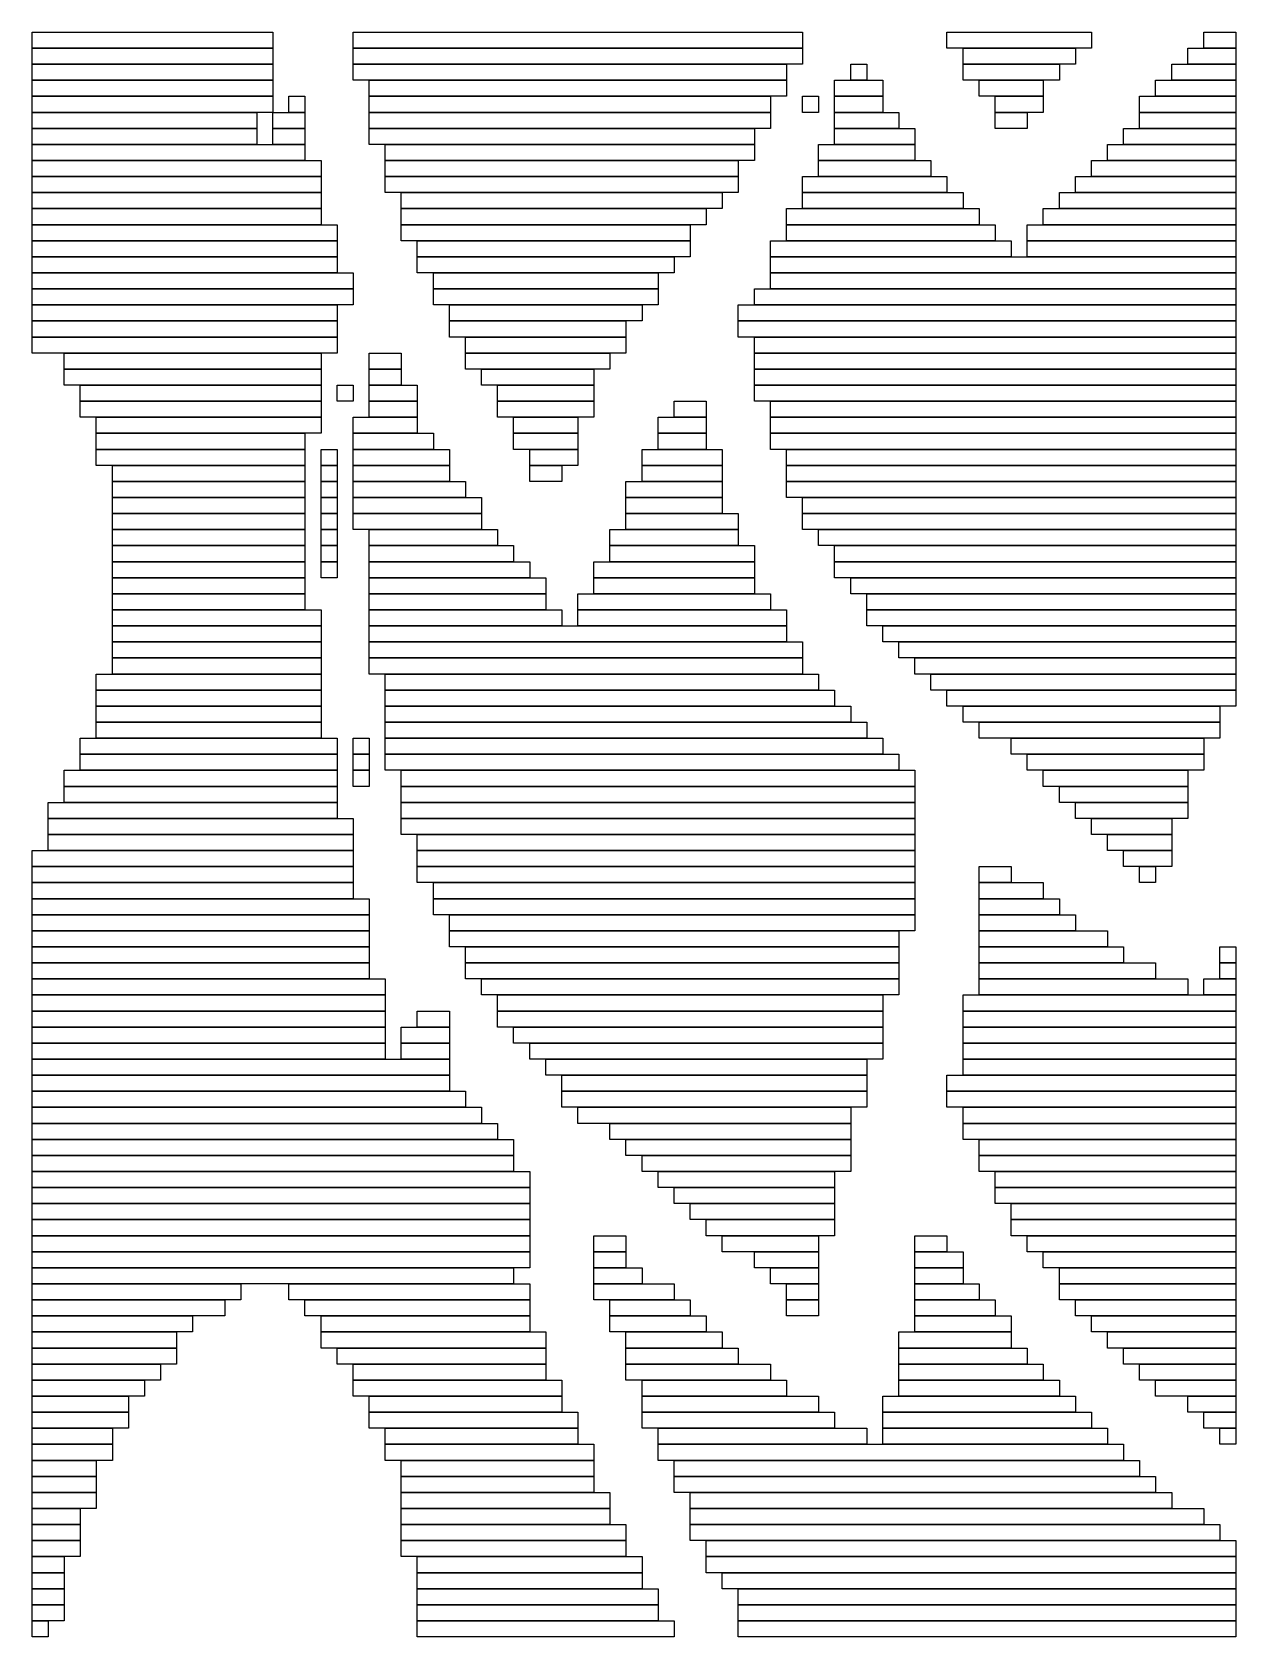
# Model space of a CAD drawing. Extents: x 474 to 549, y 462 to 562.
import ezdxf

# ---------------------------------------------------------------- set-up
doc = ezdxf.new("R2010")
doc.units = 0

msp = doc.modelspace()

# ---------------------------------------------------------------- linework, layer by layer
for p, q in [((474, 562), (489, 562)), ((474, 561), (474, 562)), ((489, 562), (489, 561)), ((494, 562), (522, 562)), ((494, 561), (494, 562)), ((522, 562), (522, 561)), ((531, 562), (540, 562)), ((531, 561), (531, 562)), ((540, 562), (540, 561)), ((547, 562), (549, 562)), ((547, 561), (547, 562)), ((549, 562), (549, 561)), ((489, 561), (474, 561)), ((474, 561), (489, 561)), ((474, 560), (474, 561)), ((489, 561), (489, 560)), ((522, 561), (494, 561)), ((494, 561), (522, 561)), ((494, 560), (494, 561)), ((522, 561), (522, 560)), ((540, 561), (531, 561)), ((532, 561), (539, 561)), ((532, 560), (532, 561)), ((539, 561), (539, 560)), ((546, 561), (549, 561)), ((546, 560), (546, 561)), ((549, 561), (547, 561)), ((549, 561), (549, 560)), ((489, 560), (474, 560)), ((474, 560), (489, 560)), ((474, 559), (474, 560)), ((489, 560), (489, 559)), ((522, 560), (494, 560)), ((494, 560), (521, 560)), ((494, 559), (494, 560)), ((521, 560), (521, 559)), ((525, 560), (526, 560)), ((525, 559), (525, 560)), ((526, 560), (526, 559)), ((539, 560), (532, 560)), ((532, 560), (538, 560)), ((532, 559), (532, 560)), ((538, 560), (538, 559)), ((545, 560), (549, 560)), ((545, 559), (545, 560)), ((549, 560), (546, 560)), ((549, 560), (549, 559)), ((489, 559), (474, 559)), ((474, 559), (489, 559)), ((474, 558), (474, 559)), ((489, 559), (489, 558)), ((521, 559), (494, 559)), ((495, 559), (521, 559)), ((495, 558), (495, 559)), ((521, 559), (521, 558)), ((524, 559), (527, 559)), ((524, 558), (524, 559)), ((526, 559), (525, 559)), ((527, 559), (527, 558)), ((538, 559), (532, 559)), ((533, 559), (537, 559)), ((533, 558), (533, 559)), ((537, 559), (537, 558)), ((544, 559), (549, 559)), ((544, 558), (544, 559)), ((549, 559), (545, 559)), ((549, 559), (549, 558)), ((489, 558), (474, 558)), ((474, 558), (489, 558)), ((474, 557), (474, 558)), ((489, 558), (489, 557)), ((490, 558), (491, 558)), ((490, 557), (490, 558)), ((491, 558), (491, 557)), ((521, 558), (495, 558)), ((495, 558), (520, 558)), ((495, 557), (495, 558)), ((520, 558), (520, 557)), ((522, 558), (523, 558)), ((522, 557), (522, 558)), ((523, 558), (523, 557)), ((527, 558), (524, 558)), ((524, 558), (527, 558)), ((524, 557), (524, 558)), ((527, 558), (527, 557)), ((537, 558), (533, 558)), ((534, 558), (537, 558)), ((534, 557), (534, 558)), ((537, 558), (537, 557)), ((543, 558), (549, 558)), ((543, 557), (543, 558)), ((549, 558), (544, 558)), ((549, 558), (549, 557)), ((489, 557), (474, 557)), ((474, 557), (488, 557)), ((474, 556), (474, 557)), ((488, 557), (488, 556)), ((489, 557), (491, 557)), ((489, 556), (489, 557)), ((491, 557), (490, 557)), ((491, 557), (491, 556)), ((520, 557), (495, 557)), ((495, 557), (520, 557)), ((495, 556), (495, 557)), ((520, 557), (520, 556)), ((523, 557), (522, 557)), ((527, 557), (524, 557)), ((524, 557), (528, 557)), ((524, 556), (524, 557)), ((528, 557), (528, 556)), ((537, 557), (534, 557)), ((534, 557), (536, 557)), ((534, 556), (534, 557)), ((536, 557), (536, 556)), ((549, 557), (543, 557)), ((543, 557), (549, 557)), ((543, 556), (543, 557)), ((549, 557), (549, 556)), ((488, 556), (474, 556)), ((474, 556), (488, 556)), ((474, 555), (474, 556)), ((488, 556), (488, 555)), ((491, 556), (489, 556)), ((489, 556), (491, 556)), ((489, 555), (489, 556)), ((491, 556), (491, 555)), ((520, 556), (495, 556)), ((495, 556), (519, 556)), ((495, 555), (495, 556)), ((519, 556), (519, 555)), ((528, 556), (524, 556)), ((524, 556), (529, 556)), ((524, 555), (524, 556)), ((529, 556), (529, 555)), ((536, 556), (534, 556)), ((542, 556), (549, 556)), ((542, 555), (542, 556)), ((549, 556), (543, 556)), ((549, 556), (549, 555)), ((488, 555), (474, 555)), ((474, 555), (491, 555)), ((474, 554), (474, 555)), ((491, 555), (489, 555)), ((491, 555), (491, 554)), ((519, 555), (495, 555)), ((496, 555), (519, 555)), ((496, 554), (496, 555)), ((519, 555), (519, 554)), ((523, 555), (529, 555)), ((523, 554), (523, 555)), ((529, 555), (524, 555)), ((529, 555), (529, 554)), ((541, 555), (549, 555)), ((541, 554), (541, 555)), ((549, 555), (542, 555)), ((549, 555), (549, 554)), ((491, 554), (474, 554)), ((474, 554), (492, 554)), ((474, 553), (474, 554)), ((492, 554), (492, 553)), ((519, 554), (496, 554)), ((496, 554), (518, 554)), ((496, 553), (496, 554)), ((518, 554), (518, 553)), ((529, 554), (523, 554)), ((523, 554), (530, 554)), ((523, 553), (523, 554)), ((530, 554), (530, 553)), ((540, 554), (549, 554)), ((540, 553), (540, 554)), ((549, 554), (541, 554)), ((549, 554), (549, 553)), ((492, 553), (474, 553)), ((474, 553), (492, 553)), ((474, 552), (474, 553)), ((492, 553), (492, 552)), ((518, 553), (496, 553)), ((496, 553), (518, 553)), ((496, 552), (496, 553)), ((518, 553), (518, 552)), ((522, 553), (531, 553)), ((522, 552), (522, 553)), ((530, 553), (523, 553)), ((531, 553), (531, 552)), ((539, 553), (549, 553)), ((539, 552), (539, 553)), ((549, 553), (540, 553)), ((549, 553), (549, 552)), ((492, 552), (474, 552)), ((474, 552), (492, 552)), ((474, 551), (474, 552)), ((492, 552), (492, 551)), ((518, 552), (496, 552)), ((497, 552), (517, 552)), ((497, 551), (497, 552)), ((517, 552), (517, 551)), ((531, 552), (522, 552)), ((522, 552), (532, 552)), ((522, 551), (522, 552)), ((532, 552), (532, 551)), ((538, 552), (549, 552)), ((538, 551), (538, 552)), ((549, 552), (539, 552)), ((549, 552), (549, 551)), ((492, 551), (474, 551)), ((474, 551), (492, 551)), ((474, 550), (474, 551)), ((492, 551), (492, 550)), ((517, 551), (497, 551)), ((497, 551), (516, 551)), ((497, 550), (497, 551)), ((516, 551), (516, 550)), ((521, 551), (533, 551)), ((521, 550), (521, 551)), ((532, 551), (522, 551)), ((533, 551), (533, 550)), ((537, 551), (549, 551)), ((537, 550), (537, 551)), ((549, 551), (538, 551)), ((549, 551), (549, 550)), ((492, 550), (474, 550)), ((474, 550), (493, 550)), ((474, 549), (474, 550)), ((493, 550), (493, 549)), ((516, 550), (497, 550)), ((497, 550), (515, 550)), ((497, 549), (497, 550)), ((515, 550), (515, 549)), ((533, 550), (521, 550)), ((521, 550), (534, 550)), ((521, 549), (521, 550)), ((534, 550), (534, 549)), ((536, 550), (549, 550)), ((536, 549), (536, 550)), ((549, 550), (537, 550)), ((549, 550), (549, 549)), ((493, 549), (474, 549)), ((474, 549), (493, 549)), ((474, 548), (474, 549)), ((493, 549), (493, 548)), ((515, 549), (497, 549)), ((498, 549), (515, 549)), ((498, 548), (498, 549)), ((515, 549), (515, 548)), ((520, 549), (535, 549)), ((520, 548), (520, 549)), ((534, 549), (521, 549)), ((535, 549), (535, 548)), ((549, 549), (536, 549)), ((536, 549), (549, 549)), ((536, 548), (536, 549)), ((549, 549), (549, 548)), ((493, 548), (474, 548)), ((474, 548), (493, 548)), ((474, 547), (474, 548)), ((493, 548), (493, 547)), ((515, 548), (498, 548)), ((498, 548), (514, 548)), ((498, 547), (498, 548)), ((514, 548), (514, 547)), ((535, 548), (520, 548)), ((520, 548), (549, 548)), ((520, 547), (520, 548)), ((549, 548), (536, 548)), ((549, 548), (549, 547)), ((493, 547), (474, 547)), ((474, 547), (494, 547)), ((474, 546), (474, 547)), ((494, 547), (494, 546)), ((514, 547), (498, 547)), ((499, 547), (513, 547)), ((499, 546), (499, 547)), ((513, 547), (513, 546)), ((549, 547), (520, 547)), ((520, 547), (549, 547)), ((520, 546), (520, 547)), ((549, 547), (549, 546)), ((494, 546), (474, 546)), ((474, 546), (494, 546)), ((474, 545), (474, 546)), ((494, 546), (494, 545)), ((513, 546), (499, 546)), ((499, 546), (513, 546)), ((499, 545), (499, 546)), ((513, 546), (513, 545)), ((519, 546), (549, 546)), ((519, 545), (519, 546)), ((549, 546), (520, 546)), ((549, 546), (549, 545)), ((494, 545), (474, 545)), ((474, 545), (493, 545)), ((474, 544), (474, 545)), ((493, 545), (493, 544)), ((513, 545), (499, 545)), ((500, 545), (512, 545)), ((500, 544), (500, 545)), ((512, 545), (512, 544)), ((518, 545), (549, 545)), ((518, 544), (518, 545)), ((549, 545), (519, 545)), ((549, 545), (549, 544)), ((493, 544), (474, 544)), ((474, 544), (493, 544)), ((474, 543), (474, 544)), ((493, 544), (493, 543)), ((512, 544), (500, 544)), ((500, 544), (511, 544)), ((500, 543), (500, 544)), ((511, 544), (511, 543)), ((549, 544), (518, 544)), ((518, 544), (549, 544)), ((518, 543), (518, 544)), ((549, 544), (549, 543)), ((493, 543), (474, 543)), ((474, 543), (493, 543)), ((474, 542), (474, 543)), ((493, 543), (493, 542)), ((511, 543), (500, 543)), ((501, 543), (511, 543)), ((501, 542), (501, 543)), ((511, 543), (511, 542)), ((549, 543), (518, 543)), ((519, 543), (549, 543)), ((519, 542), (519, 543)), ((549, 543), (549, 542)), ((493, 542), (474, 542)), ((476, 542), (492, 542)), ((476, 541), (476, 542)), ((492, 542), (492, 541)), ((495, 542), (497, 542)), ((495, 541), (495, 542)), ((497, 542), (497, 541)), ((511, 542), (501, 542)), ((501, 542), (510, 542)), ((501, 541), (501, 542)), ((510, 542), (510, 541)), ((549, 542), (519, 542)), ((519, 542), (549, 542)), ((519, 541), (519, 542)), ((549, 542), (549, 541)), ((492, 541), (476, 541)), ((476, 541), (492, 541)), ((476, 540), (476, 541)), ((492, 541), (492, 540)), ((497, 541), (495, 541)), ((495, 541), (497, 541)), ((495, 540), (495, 541)), ((497, 541), (497, 540)), ((510, 541), (501, 541)), ((502, 541), (509, 541)), ((502, 540), (502, 541)), ((509, 541), (509, 540)), ((549, 541), (519, 541)), ((519, 541), (549, 541)), ((519, 540), (519, 541)), ((549, 541), (549, 540)), ((492, 540), (476, 540)), ((477, 540), (492, 540)), ((477, 539), (477, 540)), ((492, 540), (492, 539)), ((493, 540), (494, 540)), ((493, 539), (493, 540)), ((494, 540), (494, 539)), ((497, 540), (495, 540)), ((495, 540), (498, 540)), ((495, 539), (495, 540)), ((498, 540), (498, 539)), ((509, 540), (502, 540)), ((503, 540), (509, 540)), ((503, 539), (503, 540)), ((509, 540), (509, 539)), ((549, 540), (519, 540)), ((519, 540), (549, 540)), ((519, 539), (519, 540)), ((549, 540), (549, 539)), ((492, 539), (477, 539)), ((477, 539), (492, 539)), ((477, 538), (477, 539)), ((492, 539), (492, 538)), ((494, 539), (493, 539)), ((498, 539), (495, 539)), ((495, 539), (498, 539)), ((495, 538), (495, 539)), ((498, 539), (498, 538)), ((509, 539), (503, 539)), ((503, 539), (509, 539)), ((503, 538), (503, 539)), ((509, 539), (509, 538)), ((514, 539), (516, 539)), ((514, 538), (514, 539)), ((516, 539), (516, 538)), ((549, 539), (519, 539)), ((520, 539), (549, 539)), ((520, 538), (520, 539)), ((549, 539), (549, 538)), ((492, 538), (477, 538)), ((478, 538), (492, 538)), ((478, 537), (478, 538)), ((492, 538), (492, 537)), ((494, 538), (498, 538)), ((494, 537), (494, 538)), ((498, 538), (495, 538)), ((498, 538), (498, 537)), ((509, 538), (503, 538)), ((504, 538), (508, 538)), ((504, 537), (504, 538)), ((508, 538), (508, 537)), ((513, 538), (516, 538)), ((513, 537), (513, 538)), ((516, 538), (514, 538)), ((516, 538), (516, 537)), ((549, 538), (520, 538)), ((520, 538), (549, 538)), ((520, 537), (520, 538)), ((549, 538), (549, 537)), ((492, 537), (478, 537)), ((478, 537), (491, 537)), ((478, 536), (478, 537)), ((491, 537), (491, 536)), ((498, 537), (494, 537)), ((494, 537), (499, 537)), ((494, 536), (494, 537)), ((499, 537), (499, 536)), ((508, 537), (504, 537)), ((504, 537), (508, 537)), ((504, 536), (504, 537)), ((508, 537), (508, 536)), ((516, 537), (513, 537)), ((513, 537), (516, 537)), ((513, 536), (513, 537)), ((516, 537), (516, 536)), ((549, 537), (520, 537)), ((520, 537), (549, 537)), ((520, 536), (520, 537)), ((549, 537), (549, 536)), ((491, 536), (478, 536)), ((478, 536), (491, 536)), ((478, 535), (478, 536)), ((491, 536), (491, 535)), ((492, 536), (493, 536)), ((492, 535), (492, 536)), ((493, 536), (493, 535)), ((499, 536), (494, 536)), ((494, 536), (500, 536)), ((494, 535), (494, 536)), ((500, 536), (500, 535)), ((508, 536), (504, 536)), ((505, 536), (508, 536)), ((505, 535), (505, 536)), ((508, 536), (508, 535)), ((512, 536), (517, 536)), ((512, 535), (512, 536)), ((516, 536), (513, 536)), ((517, 536), (517, 535)), ((549, 536), (520, 536)), ((521, 536), (549, 536)), ((521, 535), (521, 536)), ((549, 536), (549, 535)), ((491, 535), (478, 535)), ((479, 535), (491, 535)), ((479, 534), (479, 535)), ((491, 535), (491, 534)), ((493, 535), (492, 535)), ((492, 535), (493, 535)), ((492, 534), (492, 535)), ((493, 535), (493, 534)), ((500, 535), (494, 535)), ((494, 535), (500, 535)), ((494, 534), (494, 535)), ((500, 535), (500, 534)), ((508, 535), (505, 535)), ((505, 535), (507, 535)), ((505, 534), (505, 535)), ((507, 535), (507, 534)), ((517, 535), (512, 535)), ((512, 535), (517, 535)), ((512, 534), (512, 535)), ((517, 535), (517, 534)), ((549, 535), (521, 535)), ((521, 535), (549, 535)), ((521, 534), (521, 535)), ((549, 535), (549, 534)), ((491, 534), (479, 534)), ((479, 534), (491, 534)), ((479, 533), (479, 534)), ((491, 534), (491, 533)), ((493, 534), (492, 534)), ((492, 534), (493, 534)), ((492, 533), (492, 534)), ((493, 534), (493, 533)), ((500, 534), (494, 534)), ((494, 534), (501, 534)), ((494, 533), (494, 534)), ((501, 534), (501, 533)), ((507, 534), (505, 534)), ((511, 534), (517, 534)), ((511, 533), (511, 534)), ((517, 534), (512, 534)), ((517, 534), (517, 533)), ((549, 534), (521, 534)), ((521, 534), (549, 534)), ((521, 533), (521, 534)), ((549, 534), (549, 533)), ((491, 533), (479, 533)), ((479, 533), (491, 533)), ((479, 532), (479, 533)), ((491, 533), (491, 532)), ((493, 533), (492, 533)), ((492, 533), (493, 533)), ((492, 532), (492, 533)), ((493, 533), (493, 532)), ((501, 533), (494, 533)), ((494, 533), (502, 533)), ((494, 532), (494, 533)), ((502, 533), (502, 532)), ((517, 533), (511, 533)), ((511, 533), (517, 533)), ((511, 532), (511, 533)), ((517, 533), (517, 532)), ((549, 533), (521, 533)), ((522, 533), (549, 533)), ((522, 532), (522, 533)), ((549, 533), (549, 532)), ((491, 532), (479, 532)), ((479, 532), (491, 532)), ((479, 531), (479, 532)), ((491, 532), (491, 531)), ((493, 532), (492, 532)), ((492, 532), (493, 532)), ((492, 531), (492, 532)), ((493, 532), (493, 531)), ((502, 532), (494, 532)), ((494, 532), (502, 532)), ((494, 531), (494, 532)), ((502, 532), (502, 531)), ((517, 532), (511, 532)), ((511, 532), (518, 532)), ((511, 531), (511, 532)), ((518, 532), (518, 531)), ((549, 532), (522, 532)), ((522, 532), (549, 532)), ((522, 531), (522, 532)), ((549, 532), (549, 531)), ((491, 531), (479, 531)), ((479, 531), (491, 531)), ((479, 530), (479, 531)), ((491, 531), (491, 530)), ((493, 531), (492, 531)), ((492, 531), (493, 531)), ((492, 530), (492, 531)), ((493, 531), (493, 530)), ((502, 531), (494, 531)), ((495, 531), (503, 531)), ((495, 530), (495, 531)), ((503, 531), (503, 530)), ((510, 531), (518, 531)), ((510, 530), (510, 531)), ((518, 531), (511, 531)), ((518, 531), (518, 530)), ((549, 531), (522, 531)), ((523, 531), (549, 531)), ((523, 530), (523, 531)), ((549, 531), (549, 530)), ((491, 530), (479, 530)), ((479, 530), (491, 530)), ((479, 529), (479, 530)), ((491, 530), (491, 529)), ((493, 530), (492, 530)), ((492, 530), (493, 530)), ((492, 529), (492, 530)), ((493, 530), (493, 529)), ((503, 530), (495, 530)), ((495, 530), (504, 530)), ((495, 529), (495, 530)), ((504, 530), (504, 529)), ((518, 530), (510, 530)), ((510, 530), (519, 530)), ((510, 529), (510, 530)), ((519, 530), (519, 529)), ((549, 530), (523, 530)), ((524, 530), (549, 530)), ((524, 529), (524, 530)), ((549, 530), (549, 529)), ((491, 529), (479, 529)), ((479, 529), (491, 529)), ((479, 528), (479, 529)), ((491, 529), (491, 528)), ((493, 529), (492, 529)), ((492, 529), (493, 529)), ((492, 528), (492, 529)), ((493, 529), (493, 528)), ((504, 529), (495, 529)), ((495, 529), (505, 529)), ((495, 528), (495, 529)), ((505, 529), (505, 528)), ((509, 529), (519, 529)), ((509, 528), (509, 529)), ((519, 529), (510, 529)), ((519, 529), (519, 528)), ((549, 529), (524, 529)), ((524, 529), (549, 529)), ((524, 528), (524, 529)), ((549, 529), (549, 528)), ((491, 528), (479, 528)), ((479, 528), (491, 528)), ((479, 527), (479, 528)), ((491, 528), (491, 527)), ((493, 528), (492, 528)), ((505, 528), (495, 528)), ((495, 528), (506, 528)), ((495, 527), (495, 528)), ((506, 528), (506, 527)), ((519, 528), (509, 528)), ((509, 528), (519, 528)), ((509, 527), (509, 528)), ((519, 528), (519, 527)), ((549, 528), (524, 528)), ((525, 528), (549, 528)), ((525, 527), (525, 528)), ((549, 528), (549, 527)), ((491, 527), (479, 527)), ((479, 527), (491, 527)), ((479, 526), (479, 527)), ((491, 527), (491, 526)), ((506, 527), (495, 527)), ((495, 527), (506, 527)), ((495, 526), (495, 527)), ((506, 527), (506, 526)), ((508, 527), (520, 527)), ((508, 526), (508, 527)), ((519, 527), (509, 527)), ((520, 527), (520, 526)), ((549, 527), (525, 527)), ((526, 527), (549, 527)), ((526, 526), (526, 527)), ((549, 527), (549, 526)), ((491, 526), (479, 526)), ((479, 526), (492, 526)), ((479, 525), (479, 526)), ((492, 526), (492, 525)), ((506, 526), (495, 526)), ((495, 526), (507, 526)), ((495, 525), (495, 526)), ((507, 526), (507, 525)), ((520, 526), (508, 526)), ((508, 526), (521, 526)), ((508, 525), (508, 526)), ((521, 526), (521, 525)), ((549, 526), (526, 526)), ((526, 526), (549, 526)), ((526, 525), (526, 526)), ((549, 526), (549, 525)), ((492, 525), (479, 525)), ((479, 525), (492, 525)), ((479, 524), (479, 525)), ((492, 525), (492, 524)), ((507, 525), (495, 525)), ((495, 525), (521, 525)), ((495, 524), (495, 525)), ((521, 525), (508, 525)), ((521, 525), (521, 524)), ((549, 525), (526, 525)), ((527, 525), (549, 525)), ((527, 524), (527, 525)), ((549, 525), (549, 524)), ((492, 524), (479, 524)), ((479, 524), (492, 524)), ((479, 523), (479, 524)), ((492, 524), (492, 523)), ((521, 524), (495, 524)), ((495, 524), (522, 524)), ((495, 523), (495, 524)), ((522, 524), (522, 523)), ((549, 524), (527, 524)), ((528, 524), (549, 524)), ((528, 523), (528, 524)), ((549, 524), (549, 523)), ((492, 523), (479, 523)), ((479, 523), (492, 523)), ((479, 522), (479, 523)), ((492, 523), (492, 522)), ((522, 523), (495, 523)), ((495, 523), (522, 523)), ((495, 522), (495, 523)), ((522, 523), (522, 522)), ((549, 523), (528, 523)), ((529, 523), (549, 523)), ((529, 522), (529, 523)), ((549, 523), (549, 522)), ((478, 522), (492, 522)), ((478, 521), (478, 522)), ((492, 522), (479, 522)), ((492, 522), (492, 521)), ((522, 522), (495, 522)), ((496, 522), (523, 522)), ((496, 521), (496, 522)), ((523, 522), (523, 521)), ((549, 522), (529, 522)), ((530, 522), (549, 522)), ((530, 521), (530, 522)), ((549, 522), (549, 521)), ((492, 521), (478, 521)), ((478, 521), (492, 521)), ((478, 520), (478, 521)), ((492, 521), (492, 520)), ((523, 521), (496, 521)), ((496, 521), (524, 521)), ((496, 520), (496, 521)), ((524, 521), (524, 520)), ((549, 521), (530, 521)), ((531, 521), (549, 521)), ((531, 520), (531, 521)), ((549, 521), (549, 520)), ((492, 520), (478, 520)), ((478, 520), (492, 520)), ((478, 519), (478, 520)), ((492, 520), (492, 519)), ((524, 520), (496, 520)), ((496, 520), (525, 520)), ((496, 519), (496, 520)), ((525, 520), (525, 519)), ((549, 520), (531, 520)), ((532, 520), (548, 520)), ((532, 519), (532, 520)), ((548, 520), (548, 519)), ((492, 519), (478, 519)), ((478, 519), (492, 519)), ((478, 518), (478, 519)), ((492, 519), (492, 518)), ((525, 519), (496, 519)), ((496, 519), (526, 519)), ((496, 518), (496, 519)), ((526, 519), (526, 518)), ((548, 519), (532, 519)), ((533, 519), (548, 519)), ((533, 518), (533, 519)), ((548, 519), (548, 518)), ((477, 518), (493, 518)), ((477, 517), (477, 518)), ((492, 518), (478, 518)), ((493, 518), (493, 517)), ((494, 518), (495, 518)), ((494, 517), (494, 518)), ((495, 518), (495, 517)), ((526, 518), (496, 518)), ((496, 518), (527, 518)), ((496, 517), (496, 518)), ((527, 518), (527, 517)), ((548, 518), (533, 518)), ((535, 518), (547, 518)), ((535, 517), (535, 518)), ((547, 518), (547, 517)), ((493, 517), (477, 517)), ((477, 517), (493, 517)), ((477, 516), (477, 517)), ((493, 517), (493, 516)), ((495, 517), (494, 517)), ((494, 517), (495, 517)), ((494, 516), (494, 517)), ((495, 517), (495, 516)), ((527, 517), (496, 517)), ((496, 517), (528, 517)), ((496, 516), (496, 517)), ((528, 517), (528, 516)), ((547, 517), (535, 517)), ((536, 517), (547, 517)), ((536, 516), (536, 517)), ((547, 517), (547, 516)), ((476, 516), (493, 516)), ((476, 515), (476, 516)), ((493, 516), (477, 516)), ((493, 516), (493, 515)), ((495, 516), (494, 516)), ((494, 516), (495, 516)), ((494, 515), (494, 516)), ((495, 516), (495, 515)), ((528, 516), (496, 516)), ((497, 516), (529, 516)), ((497, 515), (497, 516)), ((529, 516), (529, 515)), ((547, 516), (536, 516)), ((537, 516), (546, 516)), ((537, 515), (537, 516)), ((546, 516), (546, 515)), ((493, 515), (476, 515)), ((476, 515), (493, 515)), ((476, 514), (476, 515)), ((493, 515), (493, 514)), ((495, 515), (494, 515)), ((529, 515), (497, 515)), ((497, 515), (529, 515)), ((497, 514), (497, 515)), ((529, 515), (529, 514)), ((546, 515), (537, 515)), ((538, 515), (546, 515)), ((538, 514), (538, 515)), ((546, 515), (546, 514)), ((475, 514), (493, 514)), ((475, 513), (475, 514)), ((493, 514), (476, 514)), ((493, 514), (493, 513)), ((529, 514), (497, 514)), ((497, 514), (529, 514)), ((497, 513), (497, 514)), ((529, 514), (529, 513)), ((546, 514), (538, 514)), ((539, 514), (546, 514)), ((539, 513), (539, 514)), ((546, 514), (546, 513)), ((493, 513), (475, 513)), ((475, 513), (494, 513)), ((475, 512), (475, 513)), ((494, 513), (494, 512)), ((529, 513), (497, 513)), ((497, 513), (529, 513)), ((497, 512), (497, 513)), ((529, 513), (529, 512)), ((546, 513), (539, 513)), ((540, 513), (545, 513)), ((540, 512), (540, 513)), ((545, 513), (545, 512)), ((494, 512), (475, 512)), ((475, 512), (494, 512)), ((475, 511), (475, 512)), ((494, 512), (494, 511)), ((529, 512), (497, 512)), ((498, 512), (529, 512)), ((498, 511), (498, 512)), ((529, 512), (529, 511)), ((545, 512), (540, 512)), ((541, 512), (545, 512)), ((541, 511), (541, 512)), ((545, 512), (545, 511)), ((474, 511), (494, 511)), ((474, 510), (474, 511)), ((494, 511), (475, 511)), ((494, 511), (494, 510)), ((529, 511), (498, 511)), ((498, 511), (529, 511)), ((498, 510), (498, 511)), ((529, 511), (529, 510)), ((545, 511), (541, 511)), ((542, 511), (545, 511)), ((542, 510), (542, 511)), ((545, 511), (545, 510)), ((494, 510), (474, 510)), ((474, 510), (494, 510)), ((474, 509), (474, 510)), ((494, 510), (494, 509)), ((529, 510), (498, 510)), ((498, 510), (529, 510)), ((498, 509), (498, 510)), ((529, 510), (529, 509)), ((533, 510), (535, 510)), ((533, 509), (533, 510)), ((535, 510), (535, 509)), ((545, 510), (542, 510)), ((543, 510), (544, 510)), ((543, 509), (543, 510)), ((544, 510), (544, 509)), ((494, 509), (474, 509)), ((474, 509), (494, 509)), ((474, 508), (474, 509)), ((494, 509), (494, 508)), ((529, 509), (498, 509)), ((499, 509), (529, 509)), ((499, 508), (499, 509)), ((529, 509), (529, 508)), ((535, 509), (533, 509)), ((533, 509), (537, 509)), ((533, 508), (533, 509)), ((537, 509), (537, 508)), ((544, 509), (543, 509)), ((494, 508), (474, 508)), ((474, 508), (495, 508)), ((474, 507), (474, 508)), ((495, 508), (495, 507)), ((529, 508), (499, 508)), ((499, 508), (529, 508)), ((499, 507), (499, 508)), ((529, 508), (529, 507)), ((537, 508), (533, 508)), ((533, 508), (538, 508)), ((533, 507), (533, 508)), ((538, 508), (538, 507)), ((495, 507), (474, 507)), ((474, 507), (495, 507)), ((474, 506), (474, 507)), ((495, 507), (495, 506)), ((529, 507), (499, 507)), ((500, 507), (529, 507)), ((500, 506), (500, 507)), ((529, 507), (529, 506)), ((538, 507), (533, 507)), ((533, 507), (539, 507)), ((533, 506), (533, 507)), ((539, 507), (539, 506)), ((495, 506), (474, 506)), ((474, 506), (495, 506)), ((474, 505), (474, 506)), ((495, 506), (495, 505)), ((529, 506), (500, 506)), ((500, 506), (528, 506)), ((500, 505), (500, 506)), ((528, 506), (528, 505)), ((539, 506), (533, 506)), ((533, 506), (541, 506)), ((533, 505), (533, 506)), ((541, 506), (541, 505)), ((495, 505), (474, 505)), ((474, 505), (495, 505)), ((474, 504), (474, 505)), ((495, 505), (495, 504)), ((528, 505), (500, 505)), ((501, 505), (528, 505)), ((501, 504), (501, 505)), ((528, 505), (528, 504)), ((541, 505), (533, 505)), ((533, 505), (542, 505)), ((533, 504), (533, 505)), ((542, 505), (542, 504)), ((548, 505), (549, 505)), ((548, 504), (548, 505)), ((549, 505), (549, 504)), ((495, 504), (474, 504)), ((474, 504), (495, 504)), ((474, 503), (474, 504)), ((495, 504), (495, 503)), ((528, 504), (501, 504)), ((501, 504), (528, 504)), ((501, 503), (501, 504)), ((528, 504), (528, 503)), ((542, 504), (533, 504)), ((533, 504), (544, 504)), ((533, 503), (533, 504)), ((544, 504), (544, 503)), ((549, 504), (548, 504)), ((548, 504), (549, 504)), ((548, 503), (548, 504)), ((549, 504), (549, 503)), ((495, 503), (474, 503)), ((474, 503), (496, 503)), ((474, 502), (474, 503)), ((496, 503), (496, 502)), ((528, 503), (501, 503)), ((502, 503), (528, 503)), ((502, 502), (502, 503)), ((528, 503), (528, 502)), ((544, 503), (533, 503)), ((533, 503), (546, 503)), ((533, 502), (533, 503)), ((546, 503), (546, 502)), ((547, 503), (549, 503)), ((547, 502), (547, 503)), ((549, 503), (548, 503)), ((549, 503), (549, 502)), ((496, 502), (474, 502)), ((474, 502), (496, 502)), ((474, 501), (474, 502)), ((496, 502), (496, 501)), ((528, 502), (502, 502)), ((503, 502), (527, 502)), ((503, 501), (503, 502)), ((527, 502), (527, 501)), ((532, 502), (549, 502)), ((532, 501), (532, 502)), ((546, 502), (533, 502)), ((549, 502), (547, 502)), ((549, 502), (549, 501)), ((496, 501), (474, 501)), ((474, 501), (496, 501)), ((474, 500), (474, 501)), ((496, 501), (496, 500)), ((498, 501), (500, 501)), ((498, 500), (498, 501)), ((500, 501), (500, 500)), ((527, 501), (503, 501)), ((503, 501), (527, 501)), ((503, 500), (503, 501)), ((527, 501), (527, 500)), ((549, 501), (532, 501)), ((532, 501), (549, 501)), ((532, 500), (532, 501)), ((549, 501), (549, 500)), ((496, 500), (474, 500)), ((474, 500), (496, 500)), ((474, 499), (474, 500)), ((496, 500), (496, 499)), ((497, 500), (500, 500)), ((497, 499), (497, 500)), ((500, 500), (498, 500)), ((500, 500), (500, 499)), ((527, 500), (503, 500)), ((504, 500), (527, 500)), ((504, 499), (504, 500)), ((527, 500), (527, 499)), ((549, 500), (532, 500)), ((532, 500), (549, 500)), ((532, 499), (532, 500)), ((549, 500), (549, 499)), ((496, 499), (474, 499)), ((474, 499), (496, 499)), ((474, 498), (474, 499)), ((496, 499), (496, 498)), ((500, 499), (497, 499)), ((497, 499), (500, 499)), ((497, 498), (497, 499)), ((500, 499), (500, 498)), ((527, 499), (504, 499)), ((505, 499), (527, 499)), ((505, 498), (505, 499)), ((527, 499), (527, 498)), ((549, 499), (532, 499)), ((532, 499), (549, 499)), ((532, 498), (532, 499)), ((549, 499), (549, 498)), ((496, 498), (474, 498)), ((474, 498), (500, 498)), ((474, 497), (474, 498)), ((500, 498), (497, 498)), ((500, 498), (500, 497)), ((527, 498), (505, 498)), ((506, 498), (526, 498)), ((506, 497), (506, 498)), ((526, 498), (526, 497)), ((549, 498), (532, 498)), ((532, 498), (549, 498)), ((532, 497), (532, 498)), ((549, 498), (549, 497)), ((500, 497), (474, 497)), ((474, 497), (500, 497)), ((474, 496), (474, 497)), ((500, 497), (500, 496)), ((526, 497), (506, 497)), ((507, 497), (526, 497)), ((507, 496), (507, 497)), ((526, 497), (526, 496)), ((531, 497), (549, 497)), ((531, 496), (531, 497)), ((549, 497), (532, 497)), ((549, 497), (549, 496)), ((500, 496), (474, 496)), ((474, 496), (501, 496)), ((474, 495), (474, 496)), ((501, 496), (501, 495)), ((526, 496), (507, 496)), ((507, 496), (526, 496)), ((507, 495), (507, 496)), ((526, 496), (526, 495)), ((549, 496), (531, 496)), ((531, 496), (549, 496)), ((531, 495), (531, 496)), ((549, 496), (549, 495)), ((501, 495), (474, 495)), ((474, 495), (502, 495)), ((474, 494), (474, 495)), ((502, 495), (502, 494)), ((526, 495), (507, 495)), ((508, 495), (525, 495)), ((508, 494), (508, 495)), ((525, 495), (525, 494)), ((549, 495), (531, 495)), ((532, 495), (549, 495)), ((532, 494), (532, 495)), ((549, 495), (549, 494)), ((502, 494), (474, 494)), ((474, 494), (503, 494)), ((474, 493), (474, 494)), ((503, 494), (503, 493)), ((525, 494), (508, 494)), ((510, 494), (525, 494)), ((510, 493), (510, 494)), ((525, 494), (525, 493)), ((549, 494), (532, 494)), ((532, 494), (549, 494)), ((532, 493), (532, 494)), ((549, 494), (549, 493)), ((503, 493), (474, 493)), ((474, 493), (504, 493)), ((474, 492), (474, 493)), ((504, 493), (504, 492)), ((525, 493), (510, 493)), ((511, 493), (525, 493)), ((511, 492), (511, 493)), ((525, 493), (525, 492)), ((549, 493), (532, 493)), ((533, 493), (549, 493)), ((533, 492), (533, 493)), ((549, 493), (549, 492)), ((504, 492), (474, 492)), ((474, 492), (504, 492)), ((474, 491), (474, 492)), ((504, 492), (504, 491)), ((525, 492), (511, 492)), ((512, 492), (525, 492)), ((512, 491), (512, 492)), ((525, 492), (525, 491)), ((549, 492), (533, 492)), ((533, 492), (549, 492)), ((533, 491), (533, 492)), ((549, 492), (549, 491)), ((504, 491), (474, 491)), ((474, 491), (505, 491)), ((474, 490), (474, 491)), ((505, 491), (505, 490)), ((525, 491), (512, 491)), ((513, 491), (524, 491)), ((513, 490), (513, 491)), ((524, 491), (524, 490)), ((549, 491), (533, 491)), ((534, 491), (549, 491)), ((534, 490), (534, 491)), ((549, 491), (549, 490)), ((505, 490), (474, 490)), ((474, 490), (505, 490)), ((474, 489), (474, 490)), ((505, 490), (505, 489)), ((524, 490), (513, 490)), ((514, 490), (524, 490)), ((514, 489), (514, 490)), ((524, 490), (524, 489)), ((549, 490), (534, 490)), ((534, 490), (549, 490)), ((534, 489), (534, 490)), ((549, 490), (549, 489)), ((505, 489), (474, 489)), ((474, 489), (505, 489)), ((474, 488), (474, 489)), ((505, 489), (505, 488)), ((524, 489), (514, 489)), ((515, 489), (524, 489)), ((515, 488), (515, 489)), ((524, 489), (524, 488)), ((549, 489), (534, 489)), ((535, 489), (549, 489)), ((535, 488), (535, 489)), ((549, 489), (549, 488)), ((505, 488), (474, 488)), ((474, 488), (505, 488)), ((474, 487), (474, 488)), ((505, 488), (505, 487)), ((524, 488), (515, 488)), ((516, 488), (524, 488)), ((516, 487), (516, 488)), ((524, 488), (524, 487)), ((549, 488), (535, 488)), ((535, 488), (549, 488)), ((535, 487), (535, 488)), ((549, 488), (549, 487)), ((505, 487), (474, 487)), ((474, 487), (505, 487)), ((474, 486), (474, 487)), ((505, 487), (505, 486)), ((509, 487), (511, 487)), ((509, 486), (509, 487)), ((511, 487), (511, 486)), ((524, 487), (516, 487)), ((517, 487), (523, 487)), ((517, 486), (517, 487)), ((523, 487), (523, 486)), ((529, 487), (531, 487)), ((529, 486), (529, 487)), ((531, 487), (531, 486)), ((549, 487), (535, 487)), ((536, 487), (549, 487)), ((536, 486), (536, 487)), ((549, 487), (549, 486)), ((505, 486), (474, 486)), ((474, 486), (505, 486)), ((474, 485), (474, 486)), ((505, 486), (505, 485)), ((511, 486), (509, 486)), ((509, 486), (511, 486)), ((509, 485), (509, 486)), ((511, 486), (511, 485)), ((523, 486), (517, 486)), ((519, 486), (523, 486)), ((519, 485), (519, 486)), ((523, 486), (523, 485)), ((531, 486), (529, 486)), ((529, 486), (532, 486)), ((529, 485), (529, 486)), ((532, 486), (532, 485)), ((549, 486), (536, 486)), ((537, 486), (549, 486)), ((537, 485), (537, 486)), ((549, 486), (549, 485)), ((505, 485), (474, 485)), ((474, 485), (504, 485)), ((474, 484), (474, 485)), ((504, 485), (504, 484)), ((511, 485), (509, 485)), ((509, 485), (512, 485)), ((509, 484), (509, 485)), ((512, 485), (512, 484)), ((523, 485), (519, 485)), ((520, 485), (523, 485)), ((520, 484), (520, 485)), ((523, 485), (523, 484)), ((532, 485), (529, 485)), ((529, 485), (532, 485)), ((529, 484), (529, 485)), ((532, 485), (532, 484)), ((549, 485), (537, 485)), ((538, 485), (549, 485)), ((538, 484), (538, 485)), ((549, 485), (549, 484)), ((504, 484), (474, 484)), ((474, 484), (487, 484)), ((474, 483), (474, 484)), ((487, 484), (487, 483)), ((490, 484), (505, 484)), ((490, 483), (490, 484)), ((505, 484), (505, 483)), ((512, 484), (509, 484)), ((509, 484), (514, 484)), ((509, 483), (509, 484)), ((514, 484), (514, 483)), ((523, 484), (520, 484)), ((521, 484), (523, 484)), ((521, 483), (521, 484)), ((523, 484), (523, 483)), ((532, 484), (529, 484)), ((529, 484), (533, 484)), ((529, 483), (529, 484)), ((533, 484), (533, 483)), ((549, 484), (538, 484)), ((538, 484), (549, 484)), ((538, 483), (538, 484)), ((549, 484), (549, 483)), ((487, 483), (474, 483)), ((474, 483), (486, 483)), ((474, 482), (474, 483)), ((486, 483), (486, 482)), ((505, 483), (490, 483)), ((491, 483), (505, 483)), ((491, 482), (491, 483)), ((505, 483), (505, 482)), ((514, 483), (509, 483)), ((510, 483), (515, 483)), ((510, 482), (510, 483)), ((515, 483), (515, 482)), ((523, 483), (521, 483)), ((521, 483), (523, 483)), ((521, 482), (521, 483)), ((523, 483), (523, 482)), ((533, 483), (529, 483)), ((529, 483), (534, 483)), ((529, 482), (529, 483)), ((534, 483), (534, 482)), ((549, 483), (538, 483)), ((539, 483), (549, 483)), ((539, 482), (539, 483)), ((549, 483), (549, 482)), ((486, 482), (474, 482)), ((474, 482), (484, 482)), ((474, 481), (474, 482)), ((484, 482), (484, 481)), ((505, 482), (491, 482)), ((492, 482), (505, 482)), ((492, 481), (492, 482)), ((505, 482), (505, 481)), ((515, 482), (510, 482)), ((510, 482), (516, 482)), ((510, 481), (510, 482)), ((516, 482), (516, 481)), ((523, 482), (521, 482)), ((534, 482), (529, 482)), ((529, 482), (535, 482)), ((529, 481), (529, 482)), ((535, 482), (535, 481)), ((549, 482), (539, 482)), ((540, 482), (549, 482)), ((540, 481), (540, 482)), ((549, 482), (549, 481)), ((484, 481), (474, 481)), ((474, 481), (483, 481)), ((474, 480), (474, 481)), ((483, 481), (483, 480)), ((505, 481), (492, 481)), ((492, 481), (506, 481)), ((492, 480), (492, 481)), ((506, 481), (506, 480)), ((516, 481), (510, 481)), ((511, 481), (517, 481)), ((511, 480), (511, 481)), ((517, 481), (517, 480)), ((528, 481), (535, 481)), ((528, 480), (528, 481)), ((535, 481), (529, 481)), ((535, 481), (535, 480)), ((549, 481), (540, 481)), ((541, 481), (549, 481)), ((541, 480), (541, 481)), ((549, 481), (549, 480)), ((483, 480), (474, 480)), ((474, 480), (483, 480)), ((474, 479), (474, 480)), ((483, 480), (483, 479)), ((506, 480), (492, 480)), ((493, 480), (506, 480)), ((493, 479), (493, 480)), ((506, 480), (506, 479)), ((517, 480), (511, 480)), ((511, 480), (518, 480)), ((511, 479), (511, 480)), ((518, 480), (518, 479)), ((535, 480), (528, 480)), ((528, 480), (536, 480)), ((528, 479), (528, 480)), ((536, 480), (536, 479)), ((549, 480), (541, 480)), ((542, 480), (549, 480)), ((542, 479), (542, 480)), ((549, 480), (549, 479)), ((483, 479), (474, 479)), ((474, 479), (482, 479)), ((474, 478), (474, 479)), ((482, 479), (482, 478)), ((506, 479), (493, 479)), ((494, 479), (506, 479)), ((494, 478), (494, 479)), ((506, 479), (506, 478)), ((518, 479), (511, 479)), ((511, 479), (520, 479)), ((511, 478), (511, 479)), ((520, 479), (520, 478)), ((536, 479), (528, 479)), ((528, 479), (537, 479)), ((528, 478), (528, 479)), ((537, 479), (537, 478)), ((549, 479), (542, 479)), ((543, 479), (549, 479)), ((543, 478), (543, 479)), ((549, 479), (549, 478)), ((482, 478), (474, 478)), ((474, 478), (481, 478)), ((474, 477), (474, 478)), ((481, 478), (481, 477)), ((506, 478), (494, 478)), ((494, 478), (507, 478)), ((494, 477), (494, 478)), ((507, 478), (507, 477)), ((520, 478), (511, 478)), ((512, 478), (521, 478)), ((512, 477), (512, 478)), ((521, 478), (521, 477)), ((537, 478), (528, 478)), ((528, 478), (538, 478)), ((528, 477), (528, 478)), ((538, 478), (538, 477)), ((549, 478), (543, 478)), ((544, 478), (549, 478)), ((544, 477), (544, 478)), ((549, 478), (549, 477)), ((481, 477), (474, 477)), ((474, 477), (480, 477)), ((474, 476), (474, 477)), ((480, 477), (480, 476)), ((507, 477), (494, 477)), ((495, 477), (507, 477)), ((495, 476), (495, 477)), ((507, 477), (507, 476)), ((521, 477), (512, 477)), ((512, 477), (523, 477)), ((512, 476), (512, 477)), ((523, 477), (523, 476)), ((527, 477), (539, 477)), ((527, 476), (527, 477)), ((538, 477), (528, 477)), ((539, 477), (539, 476)), ((549, 477), (544, 477)), ((546, 477), (549, 477)), ((546, 476), (546, 477)), ((549, 477), (549, 476)), ((480, 476), (474, 476)), ((474, 476), (480, 476)), ((474, 475), (474, 476)), ((480, 476), (480, 475)), ((507, 476), (495, 476)), ((495, 476), (508, 476)), ((495, 475), (495, 476)), ((508, 476), (508, 475)), ((523, 476), (512, 476)), ((512, 476), (524, 476)), ((512, 475), (512, 476)), ((524, 476), (524, 475)), ((539, 476), (527, 476)), ((527, 476), (540, 476)), ((527, 475), (527, 476)), ((540, 476), (540, 475)), ((549, 476), (546, 476)), ((547, 476), (549, 476)), ((547, 475), (547, 476)), ((549, 476), (549, 475)), ((480, 475), (474, 475)), ((474, 475), (479, 475)), ((474, 474), (474, 475)), ((479, 475), (479, 474)), ((508, 475), (495, 475)), ((496, 475), (508, 475)), ((496, 474), (496, 475)), ((508, 475), (508, 474)), ((524, 475), (512, 475)), ((513, 475), (526, 475)), ((513, 474), (513, 475)), ((526, 475), (526, 474)), ((540, 475), (527, 475)), ((527, 475), (541, 475)), ((527, 474), (527, 475)), ((541, 475), (541, 474)), ((549, 475), (547, 475)), ((548, 475), (549, 475)), ((548, 474), (548, 475)), ((549, 475), (549, 474)), ((479, 474), (474, 474)), ((474, 474), (479, 474)), ((474, 473), (474, 474)), ((479, 474), (479, 473)), ((508, 474), (496, 474)), ((496, 474), (509, 474)), ((496, 473), (496, 474)), ((509, 474), (509, 473)), ((526, 474), (513, 474)), ((513, 474), (542, 474)), ((513, 473), (513, 474)), ((541, 474), (527, 474)), ((542, 474), (542, 473)), ((549, 474), (548, 474)), ((479, 473), (474, 473)), ((474, 473), (478, 473)), ((474, 472), (474, 473)), ((478, 473), (478, 472)), ((509, 473), (496, 473)), ((497, 473), (509, 473)), ((497, 472), (497, 473)), ((509, 473), (509, 472)), ((542, 473), (513, 473)), ((514, 473), (543, 473)), ((514, 472), (514, 473)), ((543, 473), (543, 472)), ((478, 472), (474, 472)), ((474, 472), (478, 472)), ((474, 471), (474, 472)), ((478, 472), (478, 471)), ((509, 472), (497, 472)), ((497, 472), (509, 472)), ((497, 471), (497, 472)), ((509, 472), (509, 471)), ((543, 472), (514, 472)), ((514, 472), (544, 472)), ((514, 471), (514, 472)), ((544, 472), (544, 471)), ((478, 471), (474, 471)), ((474, 471), (478, 471)), ((474, 470), (474, 471)), ((478, 471), (478, 470)), ((509, 471), (497, 471)), ((497, 471), (510, 471)), ((497, 470), (497, 471)), ((510, 471), (510, 470)), ((544, 471), (514, 471)), ((515, 471), (545, 471)), ((515, 470), (515, 471)), ((545, 471), (545, 470)), ((478, 470), (474, 470)), ((474, 470), (477, 470)), ((474, 469), (474, 470)), ((477, 470), (477, 469)), ((510, 470), (497, 470)), ((497, 470), (510, 470)), ((497, 469), (497, 470)), ((510, 470), (510, 469)), ((545, 470), (515, 470)), ((515, 470), (547, 470)), ((515, 469), (515, 470)), ((547, 470), (547, 469)), ((477, 469), (474, 469)), ((474, 469), (477, 469)), ((474, 468), (474, 469)), ((477, 469), (477, 468)), ((510, 469), (497, 469)), ((497, 469), (511, 469)), ((497, 468), (497, 469)), ((511, 469), (511, 468)), ((547, 469), (515, 469)), ((515, 469), (548, 469)), ((515, 468), (515, 469)), ((548, 469), (548, 468)), ((477, 468), (474, 468)), ((474, 468), (477, 468)), ((474, 467), (474, 468)), ((477, 468), (477, 467)), ((511, 468), (497, 468)), ((497, 468), (511, 468)), ((497, 467), (497, 468)), ((511, 468), (511, 467)), ((548, 468), (515, 468)), ((516, 468), (549, 468)), ((516, 467), (516, 468)), ((549, 468), (549, 467)), ((477, 467), (474, 467)), ((474, 467), (476, 467)), ((474, 466), (474, 467)), ((476, 467), (476, 466)), ((511, 467), (497, 467)), ((498, 467), (512, 467)), ((498, 466), (498, 467)), ((512, 467), (512, 466)), ((549, 467), (516, 467)), ((516, 467), (549, 467)), ((516, 466), (516, 467)), ((549, 467), (549, 466)), ((476, 466), (474, 466)), ((474, 466), (476, 466)), ((474, 465), (474, 466)), ((476, 466), (476, 465)), ((512, 466), (498, 466)), ((498, 466), (512, 466)), ((498, 465), (498, 466)), ((512, 466), (512, 465)), ((549, 466), (516, 466)), ((517, 466), (549, 466)), ((517, 465), (517, 466)), ((549, 466), (549, 465)), ((476, 465), (474, 465)), ((474, 465), (476, 465)), ((474, 464), (474, 465)), ((476, 465), (476, 464)), ((512, 465), (498, 465)), ((498, 465), (513, 465)), ((498, 464), (498, 465)), ((513, 465), (513, 464)), ((549, 465), (517, 465)), ((518, 465), (549, 465)), ((518, 464), (518, 465)), ((549, 465), (549, 464)), ((476, 464), (474, 464)), ((474, 464), (476, 464)), ((474, 463), (474, 464)), ((476, 464), (476, 463)), ((513, 464), (498, 464)), ((498, 464), (513, 464)), ((498, 463), (498, 464)), ((513, 464), (513, 463)), ((549, 464), (518, 464)), ((518, 464), (549, 464)), ((518, 463), (518, 464)), ((549, 464), (549, 463)), ((476, 463), (474, 463)), ((474, 463), (475, 463)), ((474, 462), (474, 463)), ((475, 463), (475, 462)), ((513, 463), (498, 463)), ((498, 463), (514, 463)), ((498, 462), (498, 463)), ((514, 463), (514, 462)), ((549, 463), (518, 463)), ((518, 463), (549, 463)), ((518, 462), (518, 463)), ((549, 463), (549, 462)), ((475, 462), (474, 462)), ((514, 462), (498, 462)), ((549, 462), (518, 462))]:
    msp.add_line(p, q)

doc.saveas('drawing.dxf')
